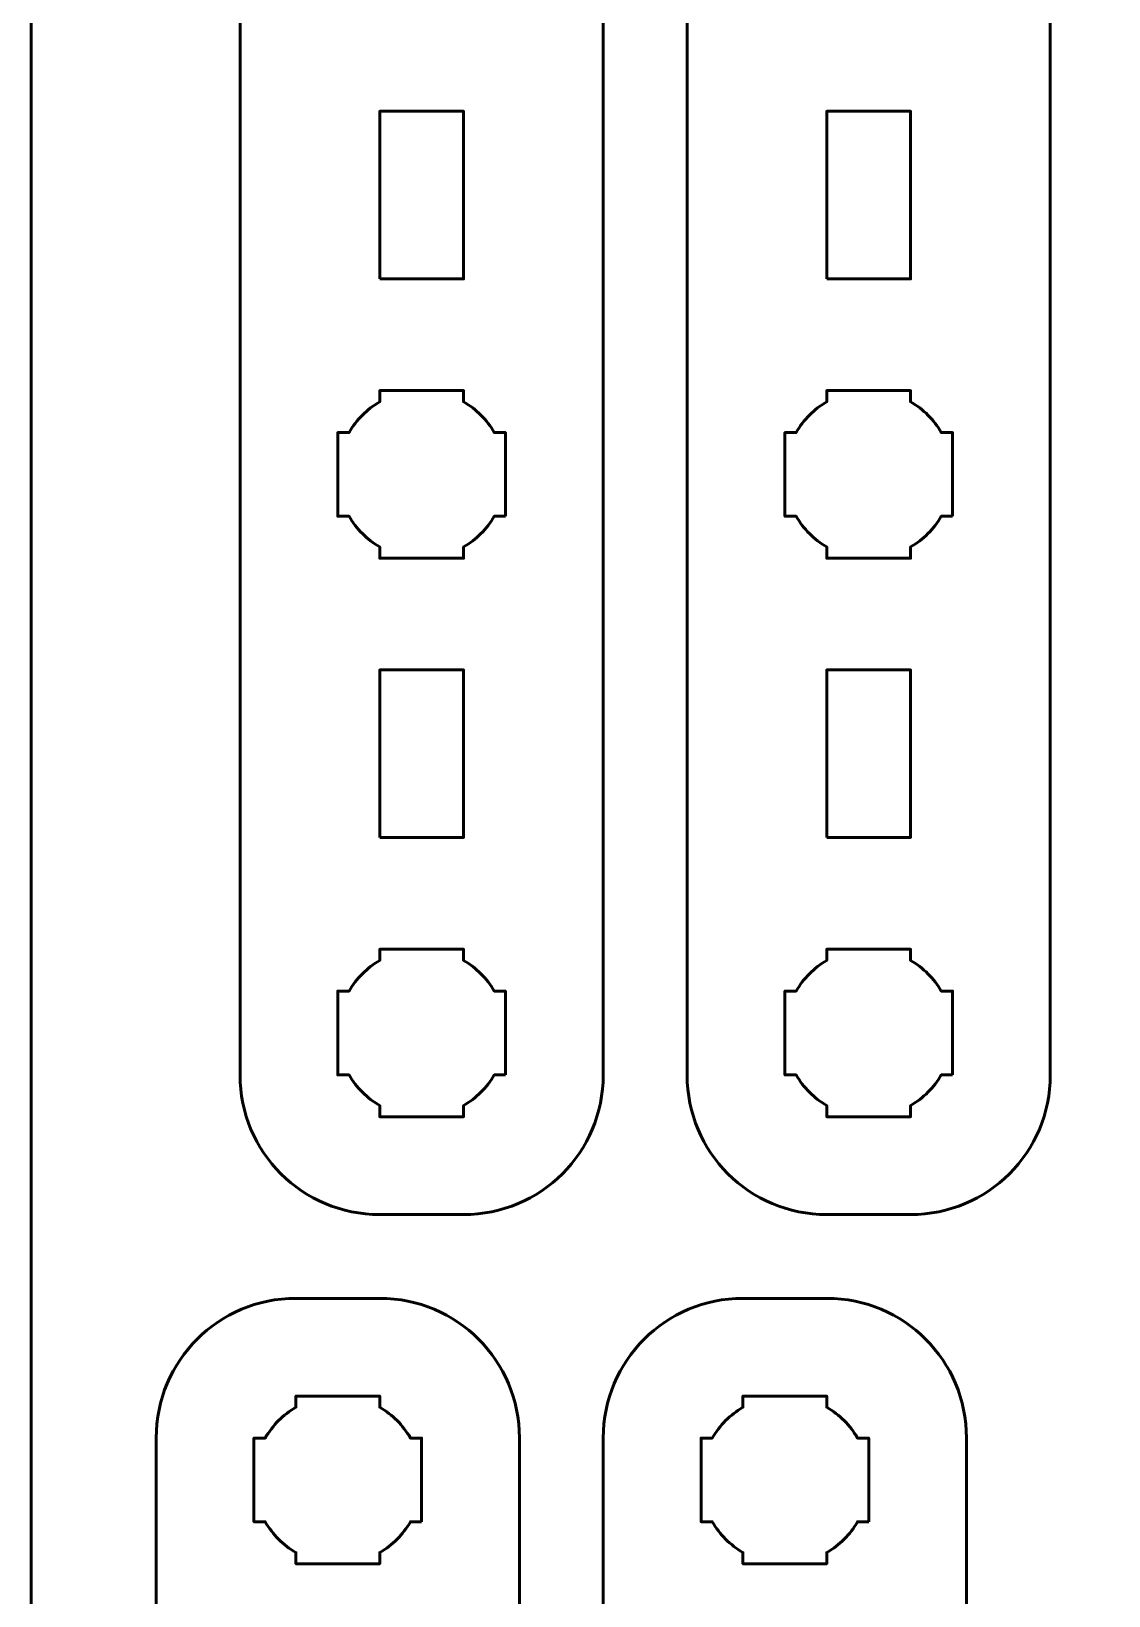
# Model space of a CAD drawing. Header units: centimetres. Extents: x -21 to 0, y -29.7 to 0.
# Drawn here: x -21 to -17.14, y -17.19 to -11.58 of the extents above; entities that cross this region are included whole.
import ezdxf

# ---------------------------------------------------------------- set-up
doc = ezdxf.new("R2010")
doc.units = ezdxf.units.CM
doc.header["$MEASUREMENT"] = 0
doc.layers.add('Layer 1', color=7, linetype='Continuous')

msp = doc.modelspace()

# ---------------------------------------------------------------- linework, layer by layer
at = {"layer": 'Layer 1', "color": 1, "lineweight": 53}
msp.add_open_spline([(-21.00003, -29.19995), (-21.00003, -29.19995), (-21.00003, -5.29992), (-21.00003, -5.29992), (-21.00003, -5.29992), (-21.00003, -5.21709), (-20.93286, -5.14992), (-20.85003, -5.14992), (-20.85003, -5.14992), (-20.7672, -5.14992), (-20.70003, -5.08275), (-20.70003, -4.99992), (-20.70003, -4.99992), (-20.70003, -4.91709), (-20.7672, -4.84992), (-20.85003, -4.84992), (-20.85003, -4.84992), (-20.93286, -4.84992), (-21.00003, -4.78275), (-21.00003, -4.69992), (-21.00003, -4.69992), (-21.00003, -4.61709), (-20.93286, -4.54992), (-20.85003, -4.54992), (-20.85003, -4.54992), (-20.7672, -4.54992), (-20.70003, -4.48275), (-20.70003, -4.39992), (-20.70003, -4.39992), (-20.70003, -4.31709), (-20.7672, -4.24992), (-20.85003, -4.24992), (-20.85003, -4.24992), (-20.93286, -4.24992), (-21.00003, -4.18275), (-21.00003, -4.09992), (-21.00003, -4.09992), (-21.00003, -4.01709), (-20.93286, -3.94992), (-20.85003, -3.94992), (-20.85003, -3.94992), (-20.7672, -3.94992), (-20.70003, -3.88275), (-20.70003, -3.79992), (-20.70003, -3.79992), (-20.70003, -3.71709), (-20.7672, -3.64992), (-20.85003, -3.64992), (-20.85003, -3.64992), (-20.93286, -3.64992), (-21.00003, -3.58275), (-21.00003, -3.49992), (-21.00003, -3.49992), (-21.00003, -3.41709), (-20.93286, -3.34992), (-20.85003, -3.34992), (-20.85003, -3.34992), (-20.7672, -3.34992), (-20.70003, -3.28275), (-20.70003, -3.19992), (-20.70003, -3.19992), (-20.70003, -3.11709), (-20.7672, -3.04992), (-20.85003, -3.04992), (-20.85003, -3.04992), (-20.93286, -3.04992), (-21.00003, -2.98275), (-21.00003, -2.89992), (-21.00003, -2.89992), (-21.00003, -2.81709), (-20.93286, -2.74992), (-20.85003, -2.74992), (-20.85003, -2.74992), (-20.7672, -2.74992), (-20.70003, -2.68275), (-20.70003, -2.59992), (-20.70003, -2.59992), (-20.70003, -2.51709), (-20.7672, -2.44992), (-20.85003, -2.44992), (-20.85003, -2.44992), (-20.93286, -2.44992), (-21.00003, -2.38275), (-21.00003, -2.29992), (-21.00003, -2.29992), (-21.00003, -2.21709), (-20.93286, -2.14992), (-20.85003, -2.14992), (-20.85003, -2.14992), (-20.7672, -2.14992), (-20.70003, -2.08275), (-20.70003, -1.99992), (-20.70003, -1.99992), (-20.70003, -1.91709), (-20.7672, -1.84992), (-20.85003, -1.84992), (-20.85003, -1.84992), (-20.93286, -1.84992), (-21.00003, -1.78275), (-21.00003, -1.69992), (-21.00003, -1.69992), (-21.00003, -1.61709), (-20.93286, -1.54992), (-20.85003, -1.54992), (-20.85003, -1.54992), (-20.7672, -1.54992), (-20.70003, -1.48275), (-20.70003, -1.39992), (-20.70003, -1.39992), (-20.70003, -1.31709), (-20.7672, -1.24992), (-20.85003, -1.24992), (-20.85003, -1.24992), (-20.93286, -1.24992), (-21.00003, -1.18275), (-21.00003, -1.09992), (-21.00003, -1.09992), (-21.00003, -1.09992), (-21.00003, -0.49992), (-21.00003, -0.49992), (-21.00003, -0.49992), (-21.00003, -0.22295), (-20.77694, 0.00004), (-20.49994, 0.00004), (-20.49994, 0.00004), (-20.49994, 0.00004), (-0.50008, 0.00004), (-0.50008, 0.00004), (-0.50008, 0.00004), (-0.22294, 0.00004), (0.00002, -0.22295), (0.00002, -0.49992), (0.00002, -0.49992), (0.00002, -0.49992), (0.00002, -29.19995), (0.00002, -29.19995), (0.00002, -29.19995), (0.00002, -29.47695), (-0.22294, -29.70004), (-0.50008, -29.70004), (-0.50008, -29.70004), (-0.50008, -29.70004), (-20.49994, -29.70004), (-20.49994, -29.70004), (-20.49994, -29.70004), (-20.77694, -29.70004), (-21.00003, -29.47695), (-21.00003, -29.19995)], degree=3, knots=[0, 0, 0, 0, 0.027027, 0.027027, 0.027027, 0.027027, 0.0540541, 0.0540541, 0.0540541, 0.0540541, 0.0810811, 0.0810811, 0.0810811, 0.0810811, 0.1081081, 0.1081081, 0.1081081, 0.1081081, 0.1351351, 0.1351351, 0.1351351, 0.1351351, 0.1621622, 0.1621622, 0.1621622, 0.1621622, 0.1891892, 0.1891892, 0.1891892, 0.1891892, 0.2162162, 0.2162162, 0.2162162, 0.2162162, 0.2432432, 0.2432432, 0.2432432, 0.2432432, 0.2702703, 0.2702703, 0.2702703, 0.2702703, 0.2972973, 0.2972973, 0.2972973, 0.2972973, 0.3243243, 0.3243243, 0.3243243, 0.3243243, 0.3513514, 0.3513514, 0.3513514, 0.3513514, 0.3783784, 0.3783784, 0.3783784, 0.3783784, 0.4054054, 0.4054054, 0.4054054, 0.4054054, 0.4324324, 0.4324324, 0.4324324, 0.4324324, 0.4594595, 0.4594595, 0.4594595, 0.4594595, 0.4864865, 0.4864865, 0.4864865, 0.4864865, 0.5135135, 0.5135135, 0.5135135, 0.5135135, 0.5405405, 0.5405405, 0.5405405, 0.5405405, 0.5675676, 0.5675676, 0.5675676, 0.5675676, 0.5945946, 0.5945946, 0.5945946, 0.5945946, 0.6216216, 0.6216216, 0.6216216, 0.6216216, 0.6486486, 0.6486486, 0.6486486, 0.6486486, 0.6756757, 0.6756757, 0.6756757, 0.6756757, 0.7027027, 0.7027027, 0.7027027, 0.7027027, 0.7297297, 0.7297297, 0.7297297, 0.7297297, 0.7567568, 0.7567568, 0.7567568, 0.7567568, 0.7837838, 0.7837838, 0.7837838, 0.7837838, 0.8108108, 0.8108108, 0.8108108, 0.8108108, 0.8378378, 0.8378378, 0.8378378, 0.8378378, 0.8648649, 0.8648649, 0.8648649, 0.8648649, 0.8918919, 0.8918919, 0.8918919, 0.8918919, 0.9189189, 0.9189189, 0.9189189, 0.9189189, 0.9459459, 0.9459459, 0.9459459, 0.9459459, 0.972973, 0.972973, 0.972973, 0.972973, 1, 1, 1, 1], dxfattribs=at)
at = {"layer": 'Layer 1', "color": 3, "lineweight": 53}
for points in [[(-20.25301, -15.32062), (-20.25301, -15.32062), (-20.25301, -1.02074), (-20.25301, -1.02074), (-20.25301, -1.02074), (-20.25301, -0.7436), (-20.02992, -0.52064), (-19.75292, -0.52064), (-19.75292, -0.52064), (-19.75292, -0.52064), (-19.45291, -0.52064), (-19.45291, -0.52064), (-19.45291, -0.52064), (-19.17595, -0.52064), (-18.95299, -0.7436), (-18.95299, -1.02074), (-18.95299, -1.02074), (-18.95299, -1.02074), (-18.95299, -15.32062), (-18.95299, -15.32062), (-18.95299, -15.32062), (-18.95299, -15.59762), (-19.17595, -15.82072), (-19.45291, -15.82072), (-19.45291, -15.82072), (-19.45291, -15.82072), (-19.75292, -15.82072), (-19.75292, -15.82072), (-19.75292, -15.82072), (-20.02992, -15.82072), (-20.25301, -15.59762), (-20.25301, -15.32062)], [(-18.65301, -15.32062), (-18.65301, -15.32062), (-18.65301, -1.02074), (-18.65301, -1.02074), (-18.65301, -1.02074), (-18.65301, -0.7436), (-18.42992, -0.52064), (-18.15292, -0.52064), (-18.15292, -0.52064), (-18.15292, -0.52064), (-17.85291, -0.52064), (-17.85291, -0.52064), (-17.85291, -0.52064), (-17.57595, -0.52064), (-17.35299, -0.7436), (-17.35299, -1.02074), (-17.35299, -1.02074), (-17.35299, -1.02074), (-17.35299, -15.32062), (-17.35299, -15.32062), (-17.35299, -15.32062), (-17.35299, -15.59762), (-17.57595, -15.82072), (-17.85291, -15.82072), (-17.85291, -15.82072), (-17.85291, -15.82072), (-18.15292, -15.82072), (-18.15292, -15.82072), (-18.15292, -15.82072), (-18.42992, -15.82072), (-18.65301, -15.59762), (-18.65301, -15.32062)], [(-20.55301, -26.92062), (-20.55301, -26.92062), (-20.55301, -16.62064), (-20.55301, -16.62064), (-20.55301, -16.62064), (-20.55301, -16.34364), (-20.32992, -16.12068), (-20.05292, -16.12068), (-20.05292, -16.12068), (-20.05292, -16.12068), (-19.75291, -16.12068), (-19.75291, -16.12068), (-19.75291, -16.12068), (-19.47595, -16.12068), (-19.25299, -16.34364), (-19.25299, -16.62064), (-19.25299, -16.62064), (-19.25299, -16.62064), (-19.25299, -26.92062), (-19.25299, -26.92062), (-19.25299, -26.92062), (-19.25299, -27.19762), (-19.47595, -27.42072), (-19.75291, -27.42072), (-19.75291, -27.42072), (-19.75291, -27.42072), (-20.05292, -27.42072), (-20.05292, -27.42072), (-20.05292, -27.42072), (-20.32992, -27.42072), (-20.55301, -27.19762), (-20.55301, -26.92062)], [(-18.95301, -26.92062), (-18.95301, -26.92062), (-18.95301, -16.62064), (-18.95301, -16.62064), (-18.95301, -16.62064), (-18.95301, -16.34364), (-18.72992, -16.12068), (-18.45292, -16.12068), (-18.45292, -16.12068), (-18.45292, -16.12068), (-18.15291, -16.12068), (-18.15291, -16.12068), (-18.15291, -16.12068), (-17.87595, -16.12068), (-17.65299, -16.34364), (-17.65299, -16.62064), (-17.65299, -16.62064), (-17.65299, -16.62064), (-17.65299, -26.92062), (-17.65299, -26.92062), (-17.65299, -26.92062), (-17.65299, -27.19762), (-17.87595, -27.42072), (-18.15291, -27.42072), (-18.15291, -27.42072), (-18.15291, -27.42072), (-18.45292, -27.42072), (-18.45292, -27.42072), (-18.45292, -27.42072), (-18.72992, -27.42072), (-18.95301, -27.19762), (-18.95301, -26.92062)]]:
    msp.add_open_spline(points, degree=3, knots=[0, 0, 0, 0, 0.125, 0.125, 0.125, 0.125, 0.25, 0.25, 0.25, 0.25, 0.375, 0.375, 0.375, 0.375, 0.5, 0.5, 0.5, 0.5, 0.625, 0.625, 0.625, 0.625, 0.75, 0.75, 0.75, 0.75, 0.875, 0.875, 0.875, 0.875, 1, 1, 1, 1], dxfattribs=at)
at = {"layer": 'Layer 1', "lineweight": 53}
for points, knots in [([(-19.75292, -12.47071), (-19.75292, -12.47071), (-19.75292, -11.8707), (-19.75292, -11.8707), (-19.75292, -11.8707), (-19.75292, -11.8707), (-19.45291, -11.8707), (-19.45291, -11.8707), (-19.45291, -11.8707), (-19.45291, -11.8707), (-19.45291, -12.47071), (-19.45291, -12.47071), (-19.45291, -12.47071), (-19.45291, -12.47071), (-19.75292, -12.47071), (-19.75292, -12.47071)], [0, 0, 0, 0, 0.25, 0.25, 0.25, 0.25, 0.5, 0.5, 0.5, 0.5, 0.75, 0.75, 0.75, 0.75, 1, 1, 1, 1]), ([(-18.15292, -12.47071), (-18.15292, -12.47071), (-18.15292, -11.8707), (-18.15292, -11.8707), (-18.15292, -11.8707), (-18.15292, -11.8707), (-17.85291, -11.8707), (-17.85291, -11.8707), (-17.85291, -11.8707), (-17.85291, -11.8707), (-17.85291, -12.47071), (-17.85291, -12.47071), (-17.85291, -12.47071), (-17.85291, -12.47071), (-18.15292, -12.47071), (-18.15292, -12.47071)], [0, 0, 0, 0, 0.25, 0.25, 0.25, 0.25, 0.5, 0.5, 0.5, 0.5, 0.75, 0.75, 0.75, 0.75, 1, 1, 1, 1]), ([(-19.30298, -13.32069), (-19.30298, -13.32069), (-19.34309, -13.32069), (-19.34309, -13.32069), (-19.34309, -13.32069), (-19.36941, -13.36616), (-19.40744, -13.40419), (-19.45291, -13.43051), (-19.45291, -13.43051), (-19.45291, -13.43051), (-19.45291, -13.47062), (-19.45291, -13.47062), (-19.45291, -13.47062), (-19.45291, -13.47062), (-19.60299, -13.47062), (-19.60299, -13.47062), (-19.60299, -13.47062), (-19.60299, -13.47062), (-19.75292, -13.47062), (-19.75292, -13.47062), (-19.75292, -13.47062), (-19.75292, -13.47062), (-19.75292, -13.43051), (-19.75292, -13.43051), (-19.75292, -13.43051), (-19.79853, -13.40419), (-19.83645, -13.36616), (-19.86277, -13.32069), (-19.86277, -13.32069), (-19.86277, -13.32069), (-19.90299, -13.32069), (-19.90299, -13.32069), (-19.90299, -13.32069), (-19.90299, -13.32069), (-19.90299, -13.17062), (-19.90299, -13.17062), (-19.90299, -13.17062), (-19.90299, -13.17062), (-19.90299, -13.02069), (-19.90299, -13.02069), (-19.90299, -13.02069), (-19.90299, -13.02069), (-19.86277, -13.02069), (-19.86277, -13.02069), (-19.86277, -13.02069), (-19.83645, -12.97521), (-19.79853, -12.93718), (-19.75292, -12.91087), (-19.75292, -12.91087), (-19.75292, -12.91087), (-19.75292, -12.87061), (-19.75292, -12.87061), (-19.75292, -12.87061), (-19.75292, -12.87061), (-19.60299, -12.87061), (-19.60299, -12.87061), (-19.60299, -12.87061), (-19.60299, -12.87061), (-19.45291, -12.87061), (-19.45291, -12.87061), (-19.45291, -12.87061), (-19.45291, -12.87061), (-19.45291, -12.91087), (-19.45291, -12.91087), (-19.45291, -12.91087), (-19.40744, -12.93718), (-19.36941, -12.97521), (-19.34309, -13.02069), (-19.34309, -13.02069), (-19.34309, -13.02069), (-19.30298, -13.02069), (-19.30298, -13.02069), (-19.30298, -13.02069), (-19.30298, -13.02069), (-19.30298, -13.17062), (-19.30298, -13.17062), (-19.30298, -13.17062), (-19.30298, -13.17062), (-19.30298, -13.32069), (-19.30298, -13.32069)], [0, 0, 0, 0, 0.05, 0.05, 0.05, 0.05, 0.1, 0.1, 0.1, 0.1, 0.15, 0.15, 0.15, 0.15, 0.2, 0.2, 0.2, 0.2, 0.25, 0.25, 0.25, 0.25, 0.3, 0.3, 0.3, 0.3, 0.35, 0.35, 0.35, 0.35, 0.4, 0.4, 0.4, 0.4, 0.45, 0.45, 0.45, 0.45, 0.5, 0.5, 0.5, 0.5, 0.55, 0.55, 0.55, 0.55, 0.6, 0.6, 0.6, 0.6, 0.65, 0.65, 0.65, 0.65, 0.7, 0.7, 0.7, 0.7, 0.75, 0.75, 0.75, 0.75, 0.8, 0.8, 0.8, 0.8, 0.85, 0.85, 0.85, 0.85, 0.9, 0.9, 0.9, 0.9, 0.95, 0.95, 0.95, 0.95, 1, 1, 1, 1]), ([(-17.70298, -13.32069), (-17.70298, -13.32069), (-17.74309, -13.32069), (-17.74309, -13.32069), (-17.74309, -13.32069), (-17.76941, -13.36616), (-17.80744, -13.40419), (-17.85291, -13.43051), (-17.85291, -13.43051), (-17.85291, -13.43051), (-17.85291, -13.47062), (-17.85291, -13.47062), (-17.85291, -13.47062), (-17.85291, -13.47062), (-18.00299, -13.47062), (-18.00299, -13.47062), (-18.00299, -13.47062), (-18.00299, -13.47062), (-18.15292, -13.47062), (-18.15292, -13.47062), (-18.15292, -13.47062), (-18.15292, -13.47062), (-18.15292, -13.43051), (-18.15292, -13.43051), (-18.15292, -13.43051), (-18.19853, -13.40419), (-18.23645, -13.36616), (-18.26277, -13.32069), (-18.26277, -13.32069), (-18.26277, -13.32069), (-18.30299, -13.32069), (-18.30299, -13.32069), (-18.30299, -13.32069), (-18.30299, -13.32069), (-18.30299, -13.17062), (-18.30299, -13.17062), (-18.30299, -13.17062), (-18.30299, -13.17062), (-18.30299, -13.02069), (-18.30299, -13.02069), (-18.30299, -13.02069), (-18.30299, -13.02069), (-18.26277, -13.02069), (-18.26277, -13.02069), (-18.26277, -13.02069), (-18.23645, -12.97521), (-18.19853, -12.93718), (-18.15292, -12.91087), (-18.15292, -12.91087), (-18.15292, -12.91087), (-18.15292, -12.87061), (-18.15292, -12.87061), (-18.15292, -12.87061), (-18.15292, -12.87061), (-18.00299, -12.87061), (-18.00299, -12.87061), (-18.00299, -12.87061), (-18.00299, -12.87061), (-17.85291, -12.87061), (-17.85291, -12.87061), (-17.85291, -12.87061), (-17.85291, -12.87061), (-17.85291, -12.91087), (-17.85291, -12.91087), (-17.85291, -12.91087), (-17.80744, -12.93718), (-17.76941, -12.97521), (-17.74309, -13.02069), (-17.74309, -13.02069), (-17.74309, -13.02069), (-17.70298, -13.02069), (-17.70298, -13.02069), (-17.70298, -13.02069), (-17.70298, -13.02069), (-17.70298, -13.17062), (-17.70298, -13.17062), (-17.70298, -13.17062), (-17.70298, -13.17062), (-17.70298, -13.32069), (-17.70298, -13.32069)], [0, 0, 0, 0, 0.05, 0.05, 0.05, 0.05, 0.1, 0.1, 0.1, 0.1, 0.15, 0.15, 0.15, 0.15, 0.2, 0.2, 0.2, 0.2, 0.25, 0.25, 0.25, 0.25, 0.3, 0.3, 0.3, 0.3, 0.35, 0.35, 0.35, 0.35, 0.4, 0.4, 0.4, 0.4, 0.45, 0.45, 0.45, 0.45, 0.5, 0.5, 0.5, 0.5, 0.55, 0.55, 0.55, 0.55, 0.6, 0.6, 0.6, 0.6, 0.65, 0.65, 0.65, 0.65, 0.7, 0.7, 0.7, 0.7, 0.75, 0.75, 0.75, 0.75, 0.8, 0.8, 0.8, 0.8, 0.85, 0.85, 0.85, 0.85, 0.9, 0.9, 0.9, 0.9, 0.95, 0.95, 0.95, 0.95, 1, 1, 1, 1]), ([(-19.75292, -14.47067), (-19.75292, -14.47067), (-19.75292, -13.87067), (-19.75292, -13.87067), (-19.75292, -13.87067), (-19.75292, -13.87067), (-19.45291, -13.87067), (-19.45291, -13.87067), (-19.45291, -13.87067), (-19.45291, -13.87067), (-19.45291, -14.47067), (-19.45291, -14.47067), (-19.45291, -14.47067), (-19.45291, -14.47067), (-19.75292, -14.47067), (-19.75292, -14.47067)], [0, 0, 0, 0, 0.25, 0.25, 0.25, 0.25, 0.5, 0.5, 0.5, 0.5, 0.75, 0.75, 0.75, 0.75, 1, 1, 1, 1]), ([(-18.15292, -14.47067), (-18.15292, -14.47067), (-18.15292, -13.87067), (-18.15292, -13.87067), (-18.15292, -13.87067), (-18.15292, -13.87067), (-17.85291, -13.87067), (-17.85291, -13.87067), (-17.85291, -13.87067), (-17.85291, -13.87067), (-17.85291, -14.47067), (-17.85291, -14.47067), (-17.85291, -14.47067), (-17.85291, -14.47067), (-18.15292, -14.47067), (-18.15292, -14.47067)], [0, 0, 0, 0, 0.25, 0.25, 0.25, 0.25, 0.5, 0.5, 0.5, 0.5, 0.75, 0.75, 0.75, 0.75, 1, 1, 1, 1]), ([(-19.30298, -15.32062), (-19.30298, -15.32062), (-19.34309, -15.32062), (-19.34309, -15.32062), (-19.34309, -15.32062), (-19.36941, -15.36623), (-19.40744, -15.40416), (-19.45291, -15.43048), (-19.45291, -15.43048), (-19.45291, -15.43048), (-19.45291, -15.47069), (-19.45291, -15.47069), (-19.45291, -15.47069), (-19.45291, -15.47069), (-19.60299, -15.47069), (-19.60299, -15.47069), (-19.60299, -15.47069), (-19.60299, -15.47069), (-19.75292, -15.47069), (-19.75292, -15.47069), (-19.75292, -15.47069), (-19.75292, -15.47069), (-19.75292, -15.43048), (-19.75292, -15.43048), (-19.75292, -15.43048), (-19.79853, -15.40416), (-19.83645, -15.36623), (-19.86277, -15.32062), (-19.86277, -15.32062), (-19.86277, -15.32062), (-19.90299, -15.32062), (-19.90299, -15.32062), (-19.90299, -15.32062), (-19.90299, -15.32062), (-19.90299, -15.17069), (-19.90299, -15.17069), (-19.90299, -15.17069), (-19.90299, -15.17069), (-19.90299, -15.02062), (-19.90299, -15.02062), (-19.90299, -15.02062), (-19.90299, -15.02062), (-19.86277, -15.02062), (-19.86277, -15.02062), (-19.86277, -15.02062), (-19.83645, -14.97515), (-19.79853, -14.93712), (-19.75292, -14.9108), (-19.75292, -14.9108), (-19.75292, -14.9108), (-19.75292, -14.87069), (-19.75292, -14.87069), (-19.75292, -14.87069), (-19.75292, -14.87069), (-19.60299, -14.87069), (-19.60299, -14.87069), (-19.60299, -14.87069), (-19.60299, -14.87069), (-19.45291, -14.87069), (-19.45291, -14.87069), (-19.45291, -14.87069), (-19.45291, -14.87069), (-19.45291, -14.9108), (-19.45291, -14.9108), (-19.45291, -14.9108), (-19.40744, -14.93712), (-19.36941, -14.97515), (-19.34309, -15.02062), (-19.34309, -15.02062), (-19.34309, -15.02062), (-19.30298, -15.02062), (-19.30298, -15.02062), (-19.30298, -15.02062), (-19.30298, -15.02062), (-19.30298, -15.17069), (-19.30298, -15.17069), (-19.30298, -15.17069), (-19.30298, -15.17069), (-19.30298, -15.32062), (-19.30298, -15.32062)], [0, 0, 0, 0, 0.05, 0.05, 0.05, 0.05, 0.1, 0.1, 0.1, 0.1, 0.15, 0.15, 0.15, 0.15, 0.2, 0.2, 0.2, 0.2, 0.25, 0.25, 0.25, 0.25, 0.3, 0.3, 0.3, 0.3, 0.35, 0.35, 0.35, 0.35, 0.4, 0.4, 0.4, 0.4, 0.45, 0.45, 0.45, 0.45, 0.5, 0.5, 0.5, 0.5, 0.55, 0.55, 0.55, 0.55, 0.6, 0.6, 0.6, 0.6, 0.65, 0.65, 0.65, 0.65, 0.7, 0.7, 0.7, 0.7, 0.75, 0.75, 0.75, 0.75, 0.8, 0.8, 0.8, 0.8, 0.85, 0.85, 0.85, 0.85, 0.9, 0.9, 0.9, 0.9, 0.95, 0.95, 0.95, 0.95, 1, 1, 1, 1]), ([(-17.70298, -15.32062), (-17.70298, -15.32062), (-17.74309, -15.32062), (-17.74309, -15.32062), (-17.74309, -15.32062), (-17.76941, -15.36623), (-17.80744, -15.40416), (-17.85291, -15.43048), (-17.85291, -15.43048), (-17.85291, -15.43048), (-17.85291, -15.47069), (-17.85291, -15.47069), (-17.85291, -15.47069), (-17.85291, -15.47069), (-18.00299, -15.47069), (-18.00299, -15.47069), (-18.00299, -15.47069), (-18.00299, -15.47069), (-18.15292, -15.47069), (-18.15292, -15.47069), (-18.15292, -15.47069), (-18.15292, -15.47069), (-18.15292, -15.43048), (-18.15292, -15.43048), (-18.15292, -15.43048), (-18.19853, -15.40416), (-18.23645, -15.36623), (-18.26277, -15.32062), (-18.26277, -15.32062), (-18.26277, -15.32062), (-18.30299, -15.32062), (-18.30299, -15.32062), (-18.30299, -15.32062), (-18.30299, -15.32062), (-18.30299, -15.17069), (-18.30299, -15.17069), (-18.30299, -15.17069), (-18.30299, -15.17069), (-18.30299, -15.02062), (-18.30299, -15.02062), (-18.30299, -15.02062), (-18.30299, -15.02062), (-18.26277, -15.02062), (-18.26277, -15.02062), (-18.26277, -15.02062), (-18.23645, -14.97515), (-18.19853, -14.93712), (-18.15292, -14.9108), (-18.15292, -14.9108), (-18.15292, -14.9108), (-18.15292, -14.87069), (-18.15292, -14.87069), (-18.15292, -14.87069), (-18.15292, -14.87069), (-18.00299, -14.87069), (-18.00299, -14.87069), (-18.00299, -14.87069), (-18.00299, -14.87069), (-17.85291, -14.87069), (-17.85291, -14.87069), (-17.85291, -14.87069), (-17.85291, -14.87069), (-17.85291, -14.9108), (-17.85291, -14.9108), (-17.85291, -14.9108), (-17.80744, -14.93712), (-17.76941, -14.97515), (-17.74309, -15.02062), (-17.74309, -15.02062), (-17.74309, -15.02062), (-17.70298, -15.02062), (-17.70298, -15.02062), (-17.70298, -15.02062), (-17.70298, -15.02062), (-17.70298, -15.17069), (-17.70298, -15.17069), (-17.70298, -15.17069), (-17.70298, -15.17069), (-17.70298, -15.32062), (-17.70298, -15.32062)], [0, 0, 0, 0, 0.05, 0.05, 0.05, 0.05, 0.1, 0.1, 0.1, 0.1, 0.15, 0.15, 0.15, 0.15, 0.2, 0.2, 0.2, 0.2, 0.25, 0.25, 0.25, 0.25, 0.3, 0.3, 0.3, 0.3, 0.35, 0.35, 0.35, 0.35, 0.4, 0.4, 0.4, 0.4, 0.45, 0.45, 0.45, 0.45, 0.5, 0.5, 0.5, 0.5, 0.55, 0.55, 0.55, 0.55, 0.6, 0.6, 0.6, 0.6, 0.65, 0.65, 0.65, 0.65, 0.7, 0.7, 0.7, 0.7, 0.75, 0.75, 0.75, 0.75, 0.8, 0.8, 0.8, 0.8, 0.85, 0.85, 0.85, 0.85, 0.9, 0.9, 0.9, 0.9, 0.95, 0.95, 0.95, 0.95, 1, 1, 1, 1]), ([(-19.60298, -16.92075), (-19.60298, -16.92075), (-19.64309, -16.92075), (-19.64309, -16.92075), (-19.64309, -16.92075), (-19.66941, -16.96622), (-19.70744, -17.00414), (-19.75291, -17.0306), (-19.75291, -17.0306), (-19.75291, -17.0306), (-19.75291, -17.07068), (-19.75291, -17.07068), (-19.75291, -17.07068), (-19.75291, -17.07068), (-19.90299, -17.07068), (-19.90299, -17.07068), (-19.90299, -17.07068), (-19.90299, -17.07068), (-20.05292, -17.07068), (-20.05292, -17.07068), (-20.05292, -17.07068), (-20.05292, -17.07068), (-20.05292, -17.0306), (-20.05292, -17.0306), (-20.05292, -17.0306), (-20.09853, -17.00414), (-20.13645, -16.96622), (-20.16277, -16.92075), (-20.16277, -16.92075), (-20.16277, -16.92075), (-20.20299, -16.92075), (-20.20299, -16.92075), (-20.20299, -16.92075), (-20.20299, -16.92075), (-20.20299, -16.77067), (-20.20299, -16.77067), (-20.20299, -16.77067), (-20.20299, -16.77067), (-20.20299, -16.62074), (-20.20299, -16.62074), (-20.20299, -16.62074), (-20.20299, -16.62074), (-20.16277, -16.62074), (-20.16277, -16.62074), (-20.16277, -16.62074), (-20.13645, -16.57517), (-20.09853, -16.53724), (-20.05292, -16.51078), (-20.05292, -16.51078), (-20.05292, -16.51078), (-20.05292, -16.47071), (-20.05292, -16.47071), (-20.05292, -16.47071), (-20.05292, -16.47071), (-19.90299, -16.47071), (-19.90299, -16.47071), (-19.90299, -16.47071), (-19.90299, -16.47071), (-19.75291, -16.47071), (-19.75291, -16.47071), (-19.75291, -16.47071), (-19.75291, -16.47071), (-19.75291, -16.51078), (-19.75291, -16.51078), (-19.75291, -16.51078), (-19.70744, -16.53724), (-19.66941, -16.57517), (-19.64309, -16.62074), (-19.64309, -16.62074), (-19.64309, -16.62074), (-19.60298, -16.62074), (-19.60298, -16.62074), (-19.60298, -16.62074), (-19.60298, -16.62074), (-19.60298, -16.77067), (-19.60298, -16.77067), (-19.60298, -16.77067), (-19.60298, -16.77067), (-19.60298, -16.92075), (-19.60298, -16.92075)], [0, 0, 0, 0, 0.05, 0.05, 0.05, 0.05, 0.1, 0.1, 0.1, 0.1, 0.15, 0.15, 0.15, 0.15, 0.2, 0.2, 0.2, 0.2, 0.25, 0.25, 0.25, 0.25, 0.3, 0.3, 0.3, 0.3, 0.35, 0.35, 0.35, 0.35, 0.4, 0.4, 0.4, 0.4, 0.45, 0.45, 0.45, 0.45, 0.5, 0.5, 0.5, 0.5, 0.55, 0.55, 0.55, 0.55, 0.6, 0.6, 0.6, 0.6, 0.65, 0.65, 0.65, 0.65, 0.7, 0.7, 0.7, 0.7, 0.75, 0.75, 0.75, 0.75, 0.8, 0.8, 0.8, 0.8, 0.85, 0.85, 0.85, 0.85, 0.9, 0.9, 0.9, 0.9, 0.95, 0.95, 0.95, 0.95, 1, 1, 1, 1]), ([(-18.00298, -16.92075), (-18.00298, -16.92075), (-18.04309, -16.92075), (-18.04309, -16.92075), (-18.04309, -16.92075), (-18.06941, -16.96622), (-18.10744, -17.00414), (-18.15291, -17.0306), (-18.15291, -17.0306), (-18.15291, -17.0306), (-18.15291, -17.07068), (-18.15291, -17.07068), (-18.15291, -17.07068), (-18.15291, -17.07068), (-18.30299, -17.07068), (-18.30299, -17.07068), (-18.30299, -17.07068), (-18.30299, -17.07068), (-18.45292, -17.07068), (-18.45292, -17.07068), (-18.45292, -17.07068), (-18.45292, -17.07068), (-18.45292, -17.0306), (-18.45292, -17.0306), (-18.45292, -17.0306), (-18.49853, -17.00414), (-18.53645, -16.96622), (-18.56277, -16.92075), (-18.56277, -16.92075), (-18.56277, -16.92075), (-18.60299, -16.92075), (-18.60299, -16.92075), (-18.60299, -16.92075), (-18.60299, -16.92075), (-18.60299, -16.77067), (-18.60299, -16.77067), (-18.60299, -16.77067), (-18.60299, -16.77067), (-18.60299, -16.62074), (-18.60299, -16.62074), (-18.60299, -16.62074), (-18.60299, -16.62074), (-18.56277, -16.62074), (-18.56277, -16.62074), (-18.56277, -16.62074), (-18.53645, -16.57517), (-18.49853, -16.53724), (-18.45292, -16.51078), (-18.45292, -16.51078), (-18.45292, -16.51078), (-18.45292, -16.47071), (-18.45292, -16.47071), (-18.45292, -16.47071), (-18.45292, -16.47071), (-18.30299, -16.47071), (-18.30299, -16.47071), (-18.30299, -16.47071), (-18.30299, -16.47071), (-18.15291, -16.47071), (-18.15291, -16.47071), (-18.15291, -16.47071), (-18.15291, -16.47071), (-18.15291, -16.51078), (-18.15291, -16.51078), (-18.15291, -16.51078), (-18.10744, -16.53724), (-18.06941, -16.57517), (-18.04309, -16.62074), (-18.04309, -16.62074), (-18.04309, -16.62074), (-18.00298, -16.62074), (-18.00298, -16.62074), (-18.00298, -16.62074), (-18.00298, -16.62074), (-18.00298, -16.77067), (-18.00298, -16.77067), (-18.00298, -16.77067), (-18.00298, -16.77067), (-18.00298, -16.92075), (-18.00298, -16.92075)], [0, 0, 0, 0, 0.05, 0.05, 0.05, 0.05, 0.1, 0.1, 0.1, 0.1, 0.15, 0.15, 0.15, 0.15, 0.2, 0.2, 0.2, 0.2, 0.25, 0.25, 0.25, 0.25, 0.3, 0.3, 0.3, 0.3, 0.35, 0.35, 0.35, 0.35, 0.4, 0.4, 0.4, 0.4, 0.45, 0.45, 0.45, 0.45, 0.5, 0.5, 0.5, 0.5, 0.55, 0.55, 0.55, 0.55, 0.6, 0.6, 0.6, 0.6, 0.65, 0.65, 0.65, 0.65, 0.7, 0.7, 0.7, 0.7, 0.75, 0.75, 0.75, 0.75, 0.8, 0.8, 0.8, 0.8, 0.85, 0.85, 0.85, 0.85, 0.9, 0.9, 0.9, 0.9, 0.95, 0.95, 0.95, 0.95, 1, 1, 1, 1])]:
    msp.add_open_spline(points, degree=3, knots=knots, dxfattribs=at)

doc.saveas('drawing.dxf')
